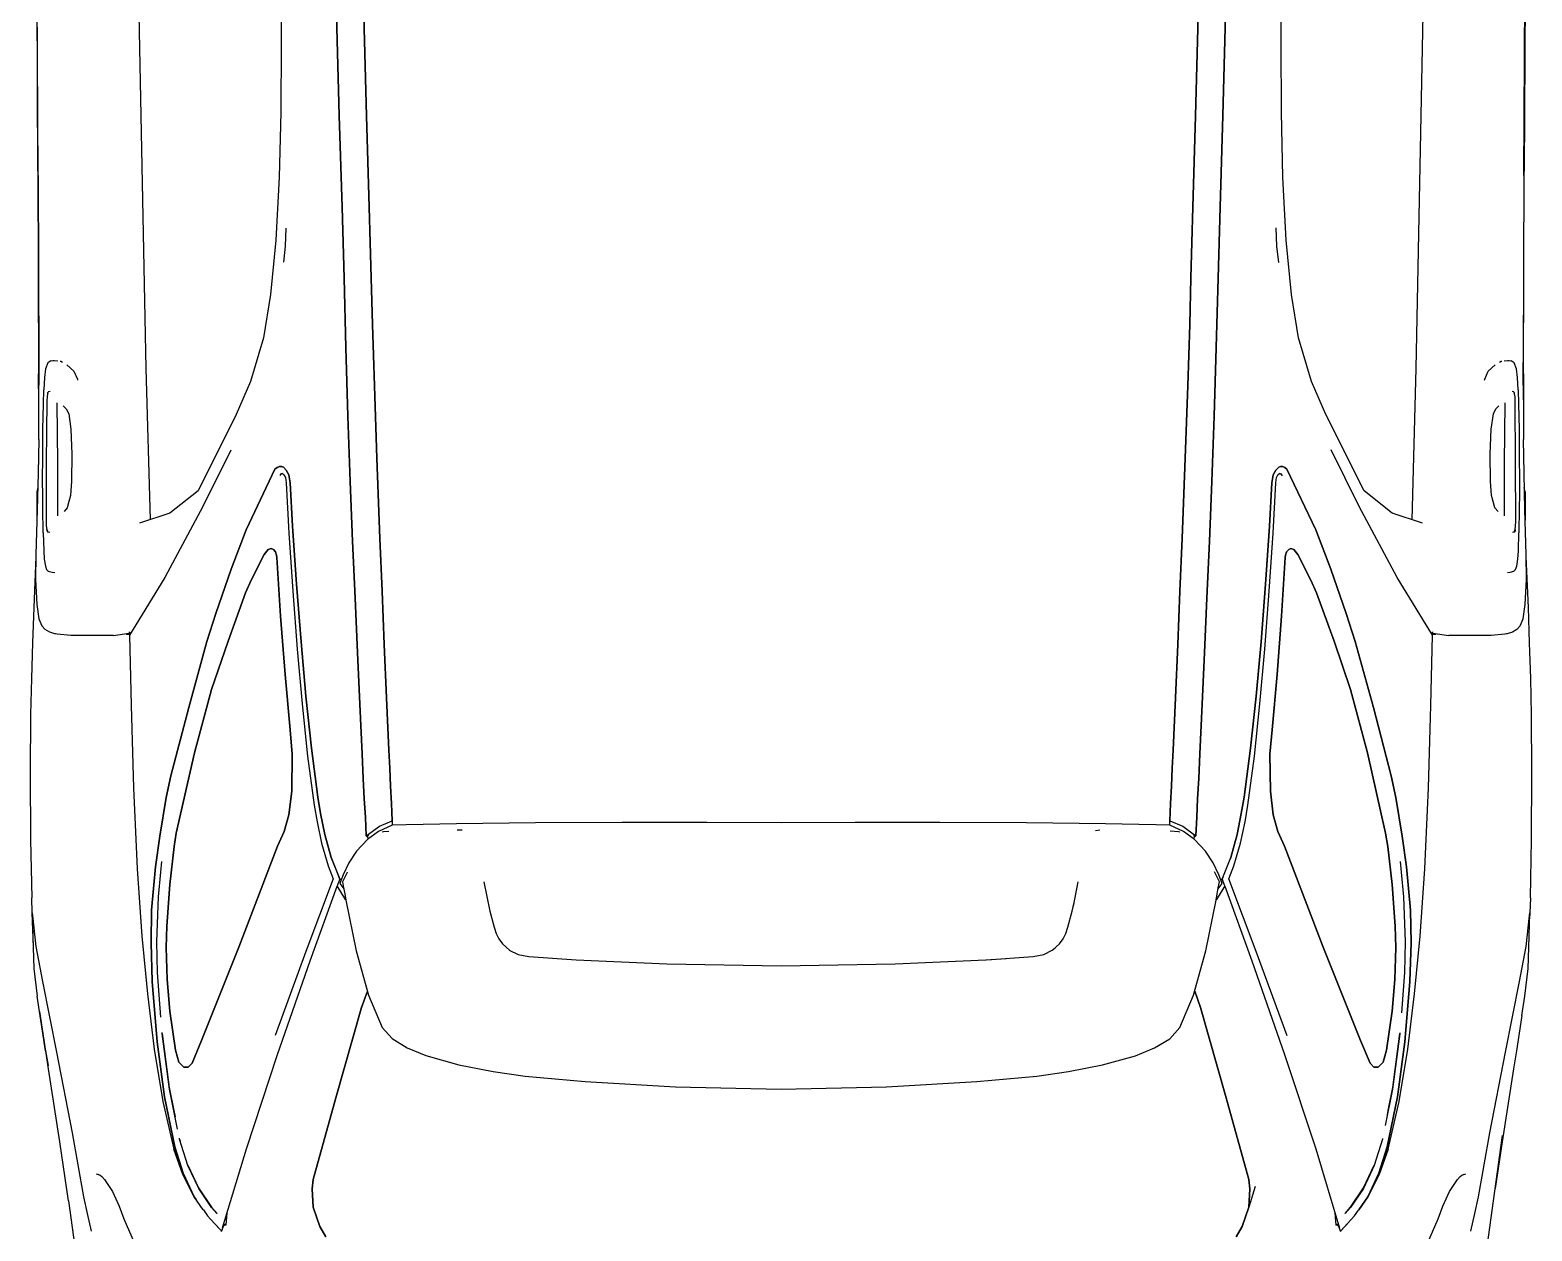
# Model space of a CAD drawing. Header units: inches. Extents: x -50197 to -1492, y -75204 to 801.
# Drawn here: x -13030 to -11294, y -15830 to -14441 of the extents above; entities that cross this region are included whole.
import ezdxf

# ---------------------------------------------------------------- set-up
doc = ezdxf.new("R2010")
doc.units = ezdxf.units.IN
doc.header["$MEASUREMENT"] = 0
doc.layers.add('cad-block.com', color=7, linetype='Continuous')

# ---------------------------------------------------------------- blocks, each defined once
blk = doc.blocks.new('A$C7ADB3080')
at = {"linetype": 'Continuous'}
for p, q in [((3465.3, 1841.8), (3424.7, 1840.3)), ((3506.8, 1843), (3465.3, 1841.8)), ((3548.4, 1843.9), (3506.8, 1843)), ((3615.8, 1844.5), (3548.4, 1843.9)), ((3693.3, 1843.9), (3615.8, 1844.5)), ((3760.4, 1842.6), (3693.3, 1843.9)), ((3760.4, 1842.6), (3777.5, 1842)), ((3780.6, 1841.8), (3777.5, 1842)), ((3817.8, 1840.9), (3777.6, 1842)), ((3777.6, 1842), (3784.7, 1841.8)), ((3816.5, 1837.6), (3780.6, 1841.8)), ((3842, 1840.1), (3817.8, 1840.9)), ((2652.6, 1836.8), (2920.1, 1835.4)), ((2925, 1835.1), (2654.1, 1836.7)), ((3154.5, 1834.7), (2920.1, 1835.4)), ((2925, 1835.1), (3140.2, 1834.4)), ((3141.5, 1824), (3139.2, 1820.6)), ((3140.2, 1834.4), (3154.5, 1834.3)), ((3155.1, 1834.3), (3141.2, 1834.3)), ((3141.2, 1834.3), (3141.2, 1834.3)), ((3148.6, 1826.5), (3141.5, 1824)), ((3158.6, 1827.8), (3148.6, 1826.5)), ((3154.5, 1834.7), (3189.7, 1834.5)), ((3167.6, 1834.3), (3155.1, 1834.3)), ((3173, 1828.6), (3158.6, 1827.8)), ((3167.2, 1834.3), (3179.8, 1834.4)), ((3173, 1828.6), (3189, 1829)), ((3175.3, 1823.4), (3176.5, 1824)), ((3177.6, 1824.3), (3176.5, 1824)), ((3180.9, 1824.9), (3177.6, 1824.3)), ((3179.8, 1834.4), (3189.8, 1834.5)), ((3185.7, 1825.1), (3180.9, 1824.9)), ((3257.4, 1825.6), (3185.7, 1825.1)), ((3189, 1829), (3218.8, 1829.6)), ((3189.7, 1834.5), (3230.4, 1834.5)), ((3218.8, 1829.6), (3249.2, 1829.8)), ((3269.2, 1835.3), (3230.4, 1834.5)), ((3249.2, 1829.8), (3278.5, 1830)), ((3325.3, 1825.8), (3257.4, 1825.6)), ((3311.5, 1836.1), (3269.2, 1835.3)), ((3278.5, 1830), (3294.3, 1829.9)), ((3290.9, 1836.5), (3285.7, 1835.6)), ((3301, 1836.5), (3290.9, 1836.5)), ((3290.9, 1836.5), (3301, 1836.5)), ((3294.3, 1829.9), (3309.6, 1829.8)), ((3323.5, 1836.5), (3301, 1836.5)), ((3301, 1836.5), (3323.5, 1836.5)), ((3309.6, 1829.8), (3338.2, 1829.4)), ((3363.4, 1837.9), (3311.5, 1836.1)), ((3330.2, 1825.6), (3325.3, 1825.8)), ((3334.3, 1825.1), (3330.2, 1825.6)), ((3336.4, 1824.3), (3334.3, 1825.1)), ((3334.5, 1825), (3335.7, 1824.9)), ((3335.7, 1824.9), (3337.6, 1824)), ((3337.6, 1824), (3336.4, 1824.3)), ((3337.6, 1824), (3338, 1821.8)), ((3359.1, 1828.7), (3338.2, 1829.4)), ((3368.6, 1828), (3359.1, 1828.7)), ((3392, 1838.1), (3363.4, 1837.9)), ((3365.8, 1837.9), (3365.3, 1837.9)), ((3424.7, 1840.3), (3365.8, 1837.9)), ((3376.8, 1826.8), (3368.6, 1828)), ((3380.5, 1825.5), (3376.8, 1826.8)), ((3382.5, 1823.5), (3380.5, 1825.5)), ((3383.7, 1819.1), (3382.5, 1823.5)), ((3420.9, 1836.7), (3392, 1838.1)), ((3437.5, 1834.4), (3420.9, 1836.7)), ((3445.8, 1830.9), (3437.5, 1834.4)), ((3445.8, 1830.9), (3449.9, 1827.1)), ((3449.9, 1827.1), (3453.1, 1821.8)), ((3856.8, 1830), (3816.5, 1837.6)), ((3873.8, 1836.4), (3842, 1840.1)), ((3938.8, 1813.9), (3856.8, 1830)), ((3896.2, 1832.9), (3873.8, 1836.4)), ((3896.2, 1832.9), (3937.3, 1826.5)), ((3937.3, 1826.5), (3958, 1823.1)), ((3138.8, 1818), (3139.2, 1820.6)), ((3138.8, 1816.6), (3138.9, 1817.6)), ((3139.2, 1812.5), (3138.8, 1816.6)), ((3139.6, 1808.8), (3139.6, 1809.6)), ((3140.7, 1807.1), (3139.6, 1808.8)), ((3175.3, 1823.4), (3174.9, 1821.4)), ((3187.9, 1813.2), (3257.6, 1812.5)), ((3194.7, 1802.6), (3191.3, 1806.1)), ((3257.6, 1812.5), (3318.7, 1812.5)), ((3384, 1816), (3383.7, 1819.1)), ((3453.1, 1821.8), (3454.9, 1815.7)), ((3454.9, 1815.7), (3455.1, 1815)), ((3455.1, 1815), (3455.4, 1813.2)), ((3455.4, 1813.2), (3456.9, 1797.4)), ((4032, 1795.9), (3938.8, 1813.9)), ((3958, 1823.1), (4042.4, 1810.1)), ((4110.6, 1799.9), (4035.1, 1810.4)), ((4035.2, 1810.4), (4035.1, 1810.4)), ((4042.4, 1810.1), (4096.4, 1801.8)), ((3143.9, 1801.9), (3143.8, 1801.9)), ((3151.3, 1793.8), (3143.9, 1801.9)), ((3160.5, 1789.8), (3151.3, 1793.8)), ((3161.6, 1789.6), (3160.5, 1789.8)), ((3200.5, 1799.8), (3194.7, 1802.6)), ((3218.3, 1797.4), (3200.5, 1799.8)), ((3247.2, 1796.1), (3218.3, 1797.4)), ((3278.4, 1796.4), (3247.2, 1796.1)), ((3294.9, 1797.7), (3278.4, 1796.4)), ((3301.9, 1799.5), (3294.9, 1797.7)), ((3309.3, 1801.6), (3301.9, 1799.5)), ((3313.6, 1805.2), (3309.3, 1801.6)), ((3456.9, 1797.4), (3456.9, 1768.6)), ((4106, 1782.7), (4032, 1795.9)), ((4202.8, 1787.5), (4110.6, 1799.9)), ((4125.1, 1778.5), (4106, 1782.7)), ((4145.5, 1773.8), (4125.1, 1778.5)), ((3456.9, 1768.6), (3456.9, 1748.3)), ((4080, 1765.6), (4079.5, 1767.9)), ((4081, 1763.4), (4079.8, 1766.2)), ((4082.5, 1761.6), (4081, 1763.4)), ((4086.1, 1758.5), (4082.5, 1761.6)), ((4099.9, 1749.3), (4086.1, 1758.5)), ((3454.3, 1729.9), (3456.9, 1748.3)), ((4116.9, 1741.3), (4099.9, 1749.3)), ((4131.6, 1736.2), (4116.9, 1741.3)), ((3148.3, 1710.7), (2594.2, 1721.7)), ((3456.6, 1729.3), (3390, 1688.5)), ((3455.3, 1729.9), (3452.5, 1730)), ((3452.6, 1726.9), (3455.5, 1729.2)), ((3455.3, 1729.2), (3455.3, 1733.4)), ((3455.3, 1728.5), (3455.3, 1729)), ((3537.8, 1727.6), (3456.6, 1729.3)), ((3632.9, 1724.7), (3537.8, 1727.6)), ((3726.9, 1720.6), (3632.9, 1724.7)), ((3804.6, 1715.3), (3726.9, 1720.6)), ((4180, 1714.9), (4131.6, 1736.2)), ((3323, 1705.8), (3148.3, 1710.7)), ((3327.1, 1717.9), (3315.3, 1682.8)), ((3774.5, 1703.9), (3724.3, 1699.5)), ((3724.3, 1699.5), (3774.5, 1703.9)), ((3812.3, 1704.6), (3774.5, 1703.9)), ((3774.5, 1703.9), (3812.3, 1704.6)), ((3871.4, 1708.8), (3804.6, 1715.3)), ((3856.9, 1703.3), (3812.3, 1704.6)), ((3812.3, 1704.6), (3856.9, 1703.3)), ((3926.7, 1697.5), (3856.9, 1703.3)), ((3856.9, 1703.3), (3926.7, 1697.5)), ((3935.4, 1700.8), (3871.4, 1708.8)), ((3390, 1688.5), (3307.9, 1644.8)), ((3644.1, 1687), (3619.1, 1681.8)), ((3619.1, 1681.8), (3644.1, 1687)), ((3689.1, 1694.4), (3644.1, 1687)), ((3644.1, 1687), (3689.1, 1694.4)), ((3724.3, 1699.5), (3689.1, 1694.4)), ((3689.1, 1694.4), (3724.3, 1699.5)), ((3718.4, 1692), (3730.4, 1693.4)), ((3730.4, 1693.4), (3759.2, 1696)), ((3744.9, 1682.9), (3793.1, 1686.4)), ((3793.1, 1686.4), (3744.9, 1682.9)), ((3759.2, 1696), (3811.2, 1697.9)), ((3793.1, 1686.4), (3817.7, 1687.2)), ((3817.7, 1687.2), (3793.1, 1686.4)), ((3811.2, 1697.9), (3846.5, 1697)), ((3817.7, 1687.2), (3854.8, 1686)), ((3854.8, 1686), (3817.7, 1687.2)), ((3846.5, 1697), (3893.4, 1693.5)), ((3854.8, 1686), (3891.3, 1682.8)), ((3891.3, 1682.8), (3854.8, 1686)), ((3916.3, 1691.8), (3917.5, 1691.7)), ((3979.7, 1683.5), (3917.3, 1691.7)), ((3917.5, 1691.7), (3981.3, 1683.4)), ((3990.3, 1688.8), (3926.7, 1697.5)), ((3926.7, 1697.5), (3990.3, 1688.8)), ((3995.6, 1690.9), (3935.4, 1700.8)), ((4048.1, 1677.1), (3990.3, 1688.8)), ((3990.3, 1688.8), (4048.1, 1677.1)), ((4050.7, 1678.1), (3995.6, 1690.9)), ((3315.3, 1682.8), (3289.8, 1650.3)), ((3619.1, 1681.8), (3540, 1661.1)), ((3540, 1661.1), (3619.1, 1681.8)), ((3592.6, 1654.4), (3685.5, 1675.3)), ((3685.5, 1675.3), (3592.6, 1654.4)), ((3685.5, 1675.3), (3701, 1677.9)), ((3701, 1677.9), (3685.5, 1675.3)), ((3701, 1677.9), (3744.9, 1682.9)), ((3744.9, 1682.9), (3701, 1677.9)), ((3891.3, 1682.8), (3936.2, 1676.3)), ((3936.2, 1676.3), (3891.3, 1682.8)), ((3936.2, 1676.3), (3950.2, 1672.4)), ((3950.2, 1672.4), (3936.2, 1676.3)), ((3950.2, 1672.4), (3956.1, 1666.6)), ((3956.1, 1666.6), (3950.2, 1672.4)), ((4004.3, 1678.6), (3979.7, 1683.5)), ((3981.3, 1683.4), (4023.5, 1674.8)), ((4010.7, 1677.4), (4004.3, 1678.6)), ((4038.4, 1671.7), (4039.3, 1671.5)), ((4039.3, 1671.5), (4069.8, 1662)), ((4078.8, 1667.3), (4048.1, 1677.1)), ((4048.1, 1677.1), (4078.8, 1667.3)), ((4050.7, 1678.1), (4080.1, 1667.8)), ((4050.7, 1678.1), (4050.7, 1678.1)), ((4080.1, 1667.8), (4050.7, 1678.1)), ((4106, 1654.5), (4078.8, 1667.3)), ((4078.8, 1667.3), (4106, 1654.5)), ((4080.1, 1667.8), (4106, 1654.5)), ((4106, 1654.5), (4080.1, 1667.8)), ((3289.8, 1650.3), (3201.4, 1606)), ((3540, 1661.1), (3463.8, 1640.1)), ((3463.8, 1640.1), (3540, 1661.1)), ((3519.3, 1634.8), (3592.6, 1654.4)), ((3592.6, 1654.4), (3519.3, 1634.8)), ((3951.6, 1657.2), (3925.2, 1646.4)), ((3925.2, 1646.4), (3951.6, 1657.2)), ((3956, 1661.6), (3951.6, 1657.2)), ((3951.6, 1657.2), (3956, 1661.6)), ((3956.1, 1666.6), (3956, 1661.6)), ((3956, 1661.6), (3956.1, 1666.6)), ((4095.5, 1649.7), (4069.3, 1662.1)), ((4069.8, 1662), (4096.4, 1649.5)), ((4121, 1644.1), (4106, 1654.5)), ((4106, 1654.5), (4120.9, 1644.2)), ((3307.9, 1644.8), (3242.4, 1612.3)), ((3463.8, 1640.1), (3431.3, 1629.6)), ((3431.3, 1629.6), (3463.8, 1640.1)), ((3463.6, 1615.6), (3519.3, 1634.8)), ((3519.3, 1634.8), (3463.6, 1615.6)), ((3925.2, 1646.4), (3817.2, 1603)), ((3817.2, 1603), (3925.2, 1646.4)), ((4117.9, 1634.7), (4095.5, 1649.7)), ((4096.4, 1649.5), (4118.4, 1634.8)), ((4125.2, 1628.3), (4117.9, 1634.7)), ((4118.4, 1634.8), (4125.2, 1628.5)), ((4120.9, 1644.2), (4121.2, 1644)), ((4128, 1639.3), (4121.3, 1643.9)), ((4136.9, 1631), (4128, 1639.3)), ((4134.8, 1633), (4134.9, 1633)), ((4134.9, 1633), (4145.3, 1623.3)), ((3431.3, 1629.6), (3380.1, 1611.8)), ((3380.1, 1611.8), (3431.3, 1629.6)), ((3407.4, 1595.4), (3463.6, 1615.6)), ((3463.6, 1615.6), (3407.4, 1595.4)), ((4050.4, 1594.4), (4142.2, 1622)), ((4138.6, 1618.2), (4124.8, 1616.8)), ((4125.2, 1628.5), (4125, 1628.4)), ((4145.3, 1623.3), (4136.9, 1631)), ((4139.4, 1620.9), (4137.7, 1619.3)), ((4138.9, 1617.7), (4137.7, 1619.3)), ((4146.3, 1623.6), (4139.4, 1620.9)), ((4140.8, 1621.4), (4140.7, 1621.5)), ((3201.4, 1606), (3163.1, 1589.7)), ((3380.1, 1611.8), (3334.6, 1594.5)), ((3334.6, 1594.5), (3380.1, 1611.8)), ((3817.2, 1603), (3700.4, 1558.4)), ((3700.4, 1558.4), (3817.2, 1603)), ((3163.1, 1589.7), (3112.6, 1574.6)), ((3334.6, 1594.5), (3264.7, 1561.2)), ((3264.7, 1561.2), (3334.6, 1594.5)), ((3363.1, 1573.8), (3392.8, 1588.9)), ((3392.8, 1588.9), (3363.1, 1573.8)), ((3392.8, 1588.9), (3407.4, 1595.4)), ((3407.4, 1595.4), (3392.8, 1588.9)), ((3941.5, 1558.3), (4050.4, 1594.4)), ((3062.7, 1566.3), (2999.6, 1560.1)), ((3112.6, 1574.6), (3062.7, 1566.3)), ((3356.4, 1565.7), (3357.5, 1569.1)), ((3357.5, 1569.1), (3356.4, 1565.7)), ((3357.6, 1563.2), (3356.4, 1565.7)), ((3356.4, 1565.7), (3357.6, 1563.2)), ((3357.5, 1569.1), (3363.1, 1573.8)), ((3363.1, 1573.8), (3357.5, 1569.1)), ((3360.3, 1560.6), (3357.6, 1563.2)), ((3357.6, 1563.2), (3360.3, 1560.6)), ((2773, 1554.3), (2622.6, 1554.3)), ((2851.6, 1554.7), (2773, 1554.3)), ((2926.8, 1556.4), (2851.6, 1554.7)), ((2999.6, 1560.1), (2926.8, 1556.4)), ((3006.7, 1549.4), (2985.7, 1548.6)), ((3025.6, 1551.6), (3006.7, 1549.4)), ((3262.5, 1558.7), (3261.6, 1556.1)), ((3261.6, 1556.1), (3262.5, 1558.7)), ((3261.6, 1556.1), (3261.6, 1553.9)), ((3261.6, 1553.9), (3261.6, 1556.1)), ((3261.6, 1556.1), (3261.6, 1555.9)), ((3261.6, 1553.9), (3262.3, 1551.6)), ((3262.3, 1551.6), (3261.6, 1553.9)), ((3262.2, 1551.8), (3262.3, 1551.6)), ((3262.3, 1551.6), (3265.7, 1548.2)), ((3265.7, 1548.2), (3262.3, 1551.6)), ((3264.7, 1561.2), (3262.5, 1558.7)), ((3262.5, 1558.7), (3264.7, 1561.2)), ((3265.7, 1548.2), (3271, 1545.4)), ((3271, 1545.4), (3265.7, 1548.2)), ((3271, 1550.8), (3269.2, 1553.1)), ((3269.5, 1552.8), (3269.6, 1553.9)), ((3269.6, 1553.9), (3272.3, 1555.5)), ((3274.3, 1549.1), (3271, 1550.8)), ((3280.2, 1548.2), (3274.3, 1549.1)), ((3338.5, 1545.3), (3280.2, 1548.2)), ((3364.2, 1559.4), (3360.3, 1560.6)), ((3360.3, 1560.6), (3360.8, 1560.5)), ((3360.3, 1560.6), (3364.2, 1559.4)), ((3366.9, 1559), (3364.2, 1559.4)), ((3364.2, 1559.4), (3366.9, 1559)), ((3366.7, 1559.1), (3366.9, 1559)), ((3434.5, 1554.7), (3366.9, 1559)), ((3366.9, 1559), (3434.5, 1554.7)), ((3501.9, 1549.7), (3434.5, 1554.7)), ((3434.5, 1554.7), (3501.9, 1549.7)), ((3566, 1543.9), (3501.9, 1549.7)), ((3501.9, 1549.7), (3566, 1543.9)), ((3683.7, 1550.7), (3664.1, 1545.3)), ((3664.1, 1545.3), (3683.7, 1550.7)), ((3700.4, 1558.4), (3683.7, 1550.7)), ((3683.7, 1550.7), (3700.4, 1558.4)), ((3919.8, 1561.3), (3822.4, 1525.6)), ((3832.9, 1520.5), (3941.5, 1558.3)), ((3271, 1545.4), (3280.2, 1543.8)), ((3280.2, 1543.8), (3271, 1545.4)), ((3280.2, 1543.8), (3330.4, 1541.1)), ((3330.4, 1541.1), (3280.2, 1543.8)), ((3330.4, 1541.1), (3397.7, 1536.4)), ((3397.7, 1536.4), (3330.4, 1541.1)), ((3405.7, 1540.6), (3338.5, 1545.3)), ((3397.7, 1536.4), (3464.1, 1531.2)), ((3464.1, 1531.2), (3397.7, 1536.4)), ((3472.6, 1535.6), (3405.7, 1540.6)), ((3464.1, 1531.2), (3527.2, 1525.6)), ((3527.2, 1525.6), (3464.1, 1531.2)), ((3536, 1530), (3472.6, 1535.6)), ((3596.5, 1523.8), (3536, 1530)), ((3594.2, 1541.4), (3566, 1543.9)), ((3566, 1543.9), (3594.2, 1541.4)), ((3636.8, 1542), (3594.2, 1541.4)), ((3594.2, 1541.4), (3636.8, 1542)), ((3664.1, 1545.3), (3636.8, 1542)), ((3636.8, 1542), (3664.1, 1545.3)), ((3527.2, 1525.6), (3587, 1519.2)), ((3587, 1519.2), (3527.2, 1525.6)), ((3587, 1519.2), (3643.8, 1511.6)), ((3643.8, 1511.6), (3587, 1519.2)), ((3653.1, 1515.9), (3596.5, 1523.8)), ((3643.8, 1511.6), (3662.7, 1508.4)), ((3662.7, 1508.4), (3643.8, 1511.6)), ((3672.4, 1512.7), (3653.1, 1515.9)), ((3696.9, 1507.4), (3672.4, 1512.7)), ((3822.4, 1525.6), (3738.1, 1493.8)), ((3746.6, 1489.3), (3832.9, 1520.5)), ((3991.5, 1490.9), (4085.9, 1517)), ((4085.9, 1517), (3991.5, 1490.9)), ((4085.9, 1517), (4096.8, 1518.2)), ((4096.8, 1518.2), (4085.9, 1517)), ((4094.2, 1524.4), (4096.2, 1523.8)), ((4094.2, 1524.4), (4117.8, 1517.2)), ((4096.8, 1518.2), (4117.8, 1517.2)), ((4117.8, 1517.2), (4096.8, 1518.2)), ((4117.8, 1517.2), (4140.4, 1509.4)), ((4140.4, 1509.4), (4117.8, 1517.2)), ((3662.7, 1508.4), (3687.1, 1503.5)), ((3687.1, 1503.5), (3662.7, 1508.4)), ((3687.1, 1503.5), (3713.6, 1496.2)), ((3713.6, 1496.2), (3687.1, 1503.5)), ((3723.1, 1499.8), (3696.9, 1507.4)), ((3713.6, 1496.2), (3716.2, 1495.2)), ((3738.7, 1486.4), (3713.6, 1496.2)), ((3738.1, 1493.8), (3723.1, 1499.8)), ((3738.2, 1493.8), (3738.1, 1493.8)), ((4140.4, 1509.4), (4152.4, 1502.3)), ((4152.4, 1502.3), (4140.4, 1509.4)), ((2855.6, 1486.9), (2739.8, 1490)), ((2739.8, 1490), (2855.6, 1486.9)), ((2961.5, 1483.8), (2855.6, 1486.9)), ((2855.6, 1486.9), (2961.5, 1483.8)), ((3043.6, 1481.5), (2961.5, 1483.8)), ((2961.5, 1483.8), (3043.6, 1481.5)), ((3123.9, 1479.4), (3043.6, 1481.5)), ((3043.6, 1481.5), (3123.9, 1479.4)), ((3203.4, 1477), (3123.9, 1479.4)), ((3123.9, 1479.4), (3203.4, 1477)), ((3279, 1474.4), (3203.4, 1477)), ((3203.4, 1477), (3279, 1474.4)), ((3733.7, 1482.6), (3719.7, 1476)), ((3730.8, 1477.9), (3730, 1477.5)), ((3741.7, 1483.1), (3730.8, 1477.9)), ((3743.8, 1486.4), (3733.7, 1482.6)), ((3736.9, 1487.1), (3738.7, 1486.4)), ((3746.3, 1489.5), (3738.5, 1486.3)), ((3738.5, 1486.3), (3739.1, 1484.6)), ((3738.7, 1486.4), (3740.1, 1486.9)), ((3738.7, 1486.3), (3738.7, 1486.4)), ((3738.7, 1484.5), (3738.7, 1485.8)), ((3748.7, 1481.8), (3741.7, 1483.1)), ((3749.9, 1481.6), (3743.8, 1486.4)), ((3746.3, 1489.5), (3762, 1479.9)), ((3755.7, 1480.5), (3748.7, 1481.8)), ((3762.8, 1479.3), (3755.7, 1480.5)), ((3762, 1479.9), (3762.7, 1479.3)), ((3821.6, 1467.4), (3762.8, 1479.3)), ((3887, 1461.1), (3991.5, 1490.9)), ((3991.5, 1490.9), (3887, 1461.1)), ((3347.7, 1471.6), (3279, 1474.4)), ((3279, 1474.4), (3347.7, 1471.6)), ((3413.9, 1468.6), (3347.7, 1471.6)), ((3347.7, 1471.6), (3413.9, 1468.6)), ((3476.6, 1465.7), (3413.9, 1468.6)), ((3413.9, 1468.6), (3476.6, 1465.7)), ((3536.4, 1463), (3476.6, 1465.7)), ((3476.6, 1465.7), (3536.4, 1463)), ((3593.8, 1460.5), (3536.4, 1463)), ((3536.4, 1463), (3593.8, 1460.5)), ((3622.3, 1459.2), (3593.8, 1460.5)), ((3593.8, 1460.5), (3622.3, 1459.2)), ((3645.7, 1457.9), (3622.3, 1459.2)), ((3622.3, 1459.2), (3645.7, 1457.9)), ((3706.1, 1467), (3692.8, 1454.4)), ((3719.7, 1476), (3706.1, 1467)), ((3872.7, 1453.3), (3821.6, 1467.4)), ((3868.3, 1454.5), (3887, 1461.1)), ((3887, 1461.1), (3868.3, 1454.5)), ((2740.5, 1458.5), (2856, 1455.4)), ((2856, 1455.4), (2740.5, 1458.5)), ((2856, 1455.4), (2961.6, 1452.4)), ((2961.6, 1452.4), (2856, 1455.4)), ((2961.6, 1452.4), (3043.5, 1450.2)), ((3043.5, 1450.2), (2961.6, 1452.4)), ((3043.5, 1450.2), (3097.4, 1448.7)), ((3097.4, 1448.7), (3043.5, 1450.2)), ((3097.4, 1448.7), (3168.2, 1446.4)), ((3168.2, 1446.4), (3097.4, 1448.7)), ((3168.2, 1446.4), (3252, 1443.4)), ((3252, 1443.4), (3168.2, 1446.4)), ((3252, 1443.4), (3344.7, 1439.9)), ((3344.7, 1439.9), (3252, 1443.4)), ((3666.9, 1456.8), (3645.7, 1457.9)), ((3645.7, 1457.9), (3666.9, 1456.8)), ((3688.7, 1455.7), (3666.9, 1456.8)), ((3666.9, 1456.8), (3688.7, 1455.7)), ((3683.5, 1441.6), (3676.4, 1425.7)), ((3677.3, 1440.6), (3688.7, 1455.7)), ((3692.8, 1454.4), (3683.5, 1441.6)), ((3688.7, 1453.7), (3687.2, 1453.8)), ((3688.7, 1455.7), (3691.7, 1452.8)), ((3689.8, 1454.7), (3688.7, 1453.7)), ((3910.3, 1437.3), (3872.7, 1453.3)), ((3344.7, 1439.9), (3405.5, 1437.5)), ((3405.5, 1437.5), (3344.7, 1439.9)), ((3405.5, 1437.5), (3467.2, 1434.9)), ((3467.2, 1434.9), (3405.5, 1437.5)), ((3467.2, 1434.9), (3528.9, 1432.2)), ((3528.9, 1432.2), (3467.2, 1434.9)), ((3528.9, 1432.2), (3589.5, 1429.6)), ((3589.5, 1429.6), (3528.9, 1432.2)), ((3589.5, 1429.6), (3610.4, 1428.6)), ((3610.4, 1428.6), (3589.5, 1429.6)), ((3610.4, 1428.6), (3631.1, 1427.6)), ((3631.1, 1427.6), (3610.4, 1428.6)), ((3631.1, 1427.6), (3651.3, 1426.7)), ((3651.3, 1426.7), (3631.1, 1427.6)), ((3651.3, 1426.7), (3671.3, 1425.7)), ((3671.3, 1425.7), (3651.3, 1426.7)), ((3671.3, 1425.7), (3677.3, 1440.6)), ((3676.4, 1425.9), (3671.3, 1425.7)), ((3676.4, 1425.7), (3675.9, 1409.8)), ((3683.8, 1435.6), (3683.3, 1426.1)), ((3684.4, 1437.3), (3683.8, 1435.6)), ((3923.1, 1425.6), (3910.3, 1437.3)), ((3933.8, 1407.9), (3923.1, 1425.6)), ((3675.9, 1409.8), (3675.4, 1390)), ((3942.9, 1386), (3933.8, 1407.9)), ((3675.4, 1390), (3675.1, 1370.7)), ((3953.5, 1347.9), (3942.9, 1386)), ((3675.1, 1370.7), (3674.7, 1351.3)), ((3674.7, 1351.3), (3673.7, 1260.2)), ((3682.1, 1344.7), (3682.8, 1339.8)), ((3961.1, 1308.5), (3953.3, 1347.8)), ((3770, 1314.4), (3741.9, 1319.7)), ((3775.6, 1312.9), (3765.8, 1315.1)), ((3794, 1307.7), (3775.6, 1312.9)), ((3801.6, 1305.4), (3794, 1307.7)), ((3807.7, 1302.5), (3801.6, 1305.4)), ((3813.6, 1298.2), (3807.7, 1302.5)), ((3966.3, 1272), (3961.1, 1308.5)), ((3820.8, 1290.2), (3813.6, 1298.2)), ((3820.9, 1289.8), (3818.1, 1293.1)), ((3825.7, 1280.1), (3820.9, 1289.8)), ((3828.2, 1267.8), (3825.7, 1280.1)), ((3832.1, 1214), (3828.2, 1267.8)), ((3972.7, 1202.5), (3966.3, 1272)), ((3673.7, 1260.2), (3673.2, 1159.8)), ((3832, 1212.9), (3830.5, 1236.6)), ((3836.6, 1108.1), (3832, 1212.9)), ((3978.7, 1098.1), (3972.7, 1202.5)), ((3673.2, 1159.8), (3673.1, 1061.9)), ((3838.8, 976.2), (3836.6, 1108.1)), ((3981.5, 976.2), (3978.7, 1098.1)), ((3673.1, 1061.9), (3673.4, 976.2)), ((3673.4, 976.2), (3673.1, 890.5)), ((3836.6, 844.3), (3838.8, 976.2)), ((3978.7, 854.2), (3981.5, 976.2)), ((3673.1, 890.5), (3673.2, 792.6)), ((3972.7, 749.9), (3978.7, 854.2)), ((3832, 739.5), (3836.6, 844.3)), ((3673.2, 792.6), (3673.7, 692.2)), ((3966.3, 680.4), (3972.7, 749.9)), ((3828.2, 684.6), (3832, 739.5)), ((3673.7, 692.2), (3674.7, 601.1)), ((3825.6, 672.2), (3828.2, 684.6)), ((3961, 643.5), (3966.3, 680.4)), ((3813.4, 654), (3820.8, 662.4)), ((3820.7, 662), (3825.6, 672.2)), ((3775.6, 639.5), (3794, 644.6)), ((3794, 644.6), (3801.5, 647)), ((3800.8, 646.4), (3807.5, 649.8)), ((3801.5, 647), (3806, 649)), ((3807.5, 649.8), (3813.4, 654)), ((3953.3, 603.8), (3961, 643.5)), ((3741.9, 632.7), (3775.6, 639.5)), ((3674.7, 601.1), (3675.1, 581.7)), ((3682.1, 607.7), (3682.1, 601.7)), ((3942.5, 565.4), (3953.3, 603.8)), ((3675.1, 581.7), (3675.4, 562.4)), ((3675.4, 562.4), (3675.9, 542.6)), ((3933.6, 543.9), (3942.5, 565.4)), ((3675.9, 542.6), (3676.4, 526.7)), ((3922.9, 526.5), (3933.6, 543.9)), ((3589.5, 522.8), (3528.9, 520.1)), ((3528.9, 520.1), (3589.5, 522.8)), ((3610.4, 523.8), (3589.5, 522.8)), ((3589.5, 522.8), (3610.4, 523.8)), ((3631.1, 524.7), (3610.4, 523.8)), ((3610.4, 523.8), (3631.1, 524.7)), ((3651.3, 525.7), (3631.1, 524.7)), ((3631.1, 524.7), (3651.3, 525.7)), ((3671.3, 526.7), (3651.3, 525.7)), ((3651.3, 525.7), (3671.3, 526.7)), ((3677.3, 511.8), (3671.3, 526.7)), ((3671.3, 526.7), (3676.4, 526.5)), ((3676.4, 526.7), (3683.5, 510.8)), ((3683.5, 522.6), (3683.8, 516.7)), ((3910.3, 515.1), (3922.9, 526.5)), ((3097.4, 503.7), (3043.5, 502.2)), ((3043.5, 502.2), (3097.4, 503.7)), ((3168.2, 506), (3097.4, 503.7)), ((3097.4, 503.7), (3168.2, 506)), ((3252, 509), (3168.2, 506)), ((3168.2, 506), (3252, 509)), ((3344.7, 512.5), (3252, 509)), ((3252, 509), (3344.7, 512.5)), ((3405.5, 514.9), (3344.7, 512.5)), ((3344.7, 512.5), (3405.5, 514.9)), ((3467.2, 517.5), (3405.5, 514.9)), ((3405.5, 514.9), (3467.2, 517.5)), ((3528.9, 520.1), (3467.2, 517.5)), ((3467.2, 517.5), (3528.9, 520.1)), ((3688.7, 496.6), (3677.3, 511.8)), ((3683.5, 510.8), (3692.8, 498)), ((3683.8, 516.7), (3684.4, 515.1)), ((3872.7, 499.1), (3910.3, 515.1)), ((2856, 496.9), (2740.5, 493.9)), ((2740.5, 493.9), (2856, 496.9)), ((2961.6, 500), (2856, 496.9)), ((2856, 496.9), (2961.6, 500)), ((3043.5, 502.2), (2961.6, 500)), ((2961.6, 500), (3043.5, 502.2)), ((3413.9, 483.8), (3476.6, 486.7)), ((3476.6, 486.7), (3413.9, 483.8)), ((3476.6, 486.7), (3536.4, 489.3)), ((3536.4, 489.3), (3476.6, 486.7)), ((3536.4, 489.3), (3593.8, 491.8)), ((3593.8, 491.8), (3536.4, 489.3)), ((3593.8, 491.8), (3622.3, 493.2)), ((3622.3, 493.2), (3593.8, 491.8)), ((3622.3, 493.2), (3645.7, 494.4)), ((3645.7, 494.4), (3622.3, 493.2)), ((3645.7, 494.4), (3666.9, 495.6)), ((3666.9, 495.6), (3645.7, 494.4)), ((3666.9, 495.6), (3688.7, 496.6)), ((3688.7, 496.6), (3666.9, 495.6)), ((3687.2, 498.6), (3688.7, 498.7)), ((3691.7, 499.6), (3688.7, 496.6)), ((3688.7, 498.7), (3689.8, 497.7)), ((3692.8, 498), (3706.1, 485.3)), ((3821.6, 484.9), (3872.7, 499.1)), ((3887, 491.2), (3868.3, 497.9)), ((3868.3, 497.9), (3887, 491.2)), ((3991.5, 461.4), (3887, 491.2)), ((3887, 491.2), (3991.5, 461.4)), ((2961.5, 468.6), (3043.6, 470.9)), ((3043.6, 470.9), (2961.5, 468.6)), ((3043.6, 470.9), (3123.9, 472.9)), ((3123.9, 472.9), (3043.6, 470.9)), ((3123.9, 472.9), (3203.4, 475.3)), ((3203.4, 475.3), (3123.9, 472.9)), ((3203.4, 475.3), (3279, 478)), ((3279, 478), (3203.4, 475.3)), ((3279, 478), (3347.7, 480.8)), ((3347.7, 480.8), (3279, 478)), ((3347.7, 480.8), (3413.9, 483.8)), ((3413.9, 483.8), (3347.7, 480.8)), ((3706.1, 485.3), (3719.7, 476.4)), ((3719.7, 476.4), (3733.7, 469.8)), ((3730.6, 474.5), (3730.8, 474.4)), ((3730.8, 474.4), (3741.7, 469.3)), ((3733.7, 469.8), (3743.8, 466)), ((3741.7, 469.3), (3748.7, 470.5)), ((3743.8, 466), (3749.9, 470.8)), ((3762, 472.5), (3746.3, 462.9)), ((3748.7, 470.5), (3755.7, 471.8)), ((3755.7, 471.8), (3762.8, 473.1)), ((3762.7, 473.1), (3762, 472.5)), ((3762.8, 473.1), (3821.6, 484.9)), ((2739.8, 462.4), (2855.6, 465.5)), ((2855.6, 465.5), (2739.8, 462.4)), ((2855.6, 465.5), (2961.5, 468.6)), ((2961.5, 468.6), (2855.6, 465.5)), ((3713.6, 456.1), (3687.1, 448.9)), ((3687.1, 448.9), (3713.6, 456.1)), ((3696.9, 445), (3723.1, 452.6)), ((3713.6, 456.1), (3738.7, 466)), ((3728.7, 462.1), (3713.6, 456.1)), ((3723.1, 452.6), (3738.1, 458.5)), ((3738.7, 466), (3728.7, 462.1)), ((3738.1, 458.5), (3822.4, 426.8)), ((3739.1, 467.8), (3738.5, 466.1)), ((3738.5, 466.1), (3746.3, 462.9)), ((3738.7, 466.5), (3738.7, 467.9)), ((3739.5, 465.7), (3738.7, 466)), ((3738.7, 466), (3738.7, 466)), ((3832.9, 431.9), (3746.7, 463.1)), ((4085.9, 435.4), (3991.5, 461.4)), ((3991.5, 461.4), (4085.9, 435.4)), ((3643.8, 440.8), (3587, 433.2)), ((3587, 433.2), (3643.8, 440.8)), ((3596.5, 428.6), (3653.1, 436.5)), ((3662.7, 443.9), (3643.8, 440.8)), ((3643.8, 440.8), (3662.7, 443.9)), ((3653.1, 436.5), (3672.4, 439.7)), ((3687.1, 448.9), (3662.7, 443.9)), ((3662.7, 443.9), (3687.1, 448.9)), ((3672.4, 439.7), (3696.9, 445)), ((4096.8, 434.1), (4085.9, 435.4)), ((4085.9, 435.4), (4096.8, 434.1)), ((4117.8, 435.1), (4096.8, 434.1)), ((4096.8, 434.1), (4117.8, 435.1)), ((4140.4, 443), (4117.8, 435.1)), ((4117.8, 435.1), (4140.4, 443)), ((4152.4, 450), (4140.4, 443)), ((4140.4, 443), (4152.4, 450)), ((3464.1, 421.2), (3397.7, 415.9)), ((3397.7, 415.9), (3464.1, 421.2)), ((3405.7, 411.7), (3472.6, 416.8)), ((3527.2, 426.8), (3464.1, 421.2)), ((3464.1, 421.2), (3527.2, 426.8)), ((3472.6, 416.8), (3536, 422.4)), ((3587, 433.2), (3527.2, 426.8)), ((3527.2, 426.8), (3587, 433.2)), ((3536, 422.4), (3596.5, 428.6)), ((3822.4, 426.8), (3919.4, 391.3)), ((3941.5, 394), (3832.9, 431.9)), ((2986.1, 403.8), (3006.7, 402.9)), ((3006.7, 402.9), (3025.1, 400.8)), ((3262.3, 400.8), (3261.6, 398.5)), ((3261.6, 398.5), (3262.3, 400.8)), ((3262.3, 400.8), (3262.2, 400.6)), ((3265.7, 404.2), (3262.3, 400.8)), ((3262.3, 400.8), (3265.7, 404.2)), ((3271, 407), (3265.7, 404.2)), ((3265.7, 404.2), (3271, 407)), ((3269.2, 399.3), (3271, 401.5)), ((3269.6, 398.5), (3269.5, 399.6)), ((3280.2, 408.6), (3271, 407)), ((3271, 407), (3280.2, 408.6)), ((3271, 401.5), (3274.3, 403.3)), ((3274.3, 403.3), (3280.2, 404.2)), ((3330.4, 411.2), (3280.2, 408.6)), ((3280.2, 408.6), (3330.4, 411.2)), ((3280.2, 404.2), (3338.5, 407.1)), ((3397.7, 415.9), (3330.4, 411.2)), ((3330.4, 411.2), (3397.7, 415.9)), ((3338.5, 407.1), (3405.7, 411.7)), ((3434.5, 397.6), (3501.9, 402.7)), ((3501.9, 402.7), (3434.5, 397.6)), ((3501.9, 402.7), (3566, 408.5)), ((3566, 408.5), (3501.9, 402.7)), ((3566, 408.5), (3594.2, 410.9)), ((3594.2, 410.9), (3566, 408.5)), ((3594.2, 410.9), (3636.8, 410.4)), ((3636.8, 410.4), (3594.2, 410.9)), ((3636.8, 410.4), (3664.1, 407.1)), ((3664.1, 407.1), (3636.8, 410.4)), ((3664.1, 407.1), (3683.7, 401.7)), ((3683.7, 401.7), (3664.1, 407.1)), ((3683.7, 401.7), (3700.4, 394)), ((3700.4, 394), (3683.7, 401.7)), ((2622.6, 398.1), (2773, 398.1)), ((2773, 398.1), (2851.6, 397.7)), ((2851.6, 397.7), (2926.8, 396)), ((2926.8, 396), (2999.6, 392.2)), ((2999.6, 392.2), (3062.7, 386.1)), ((3062.7, 386.1), (3112.6, 377.8)), ((3261.6, 398.5), (3261.6, 396.3)), ((3261.6, 396.3), (3261.6, 398.5)), ((3261.6, 396.4), (3261.6, 396.3)), ((3261.6, 396.3), (3262.5, 393.6)), ((3262.5, 393.6), (3261.6, 396.3)), ((3262.5, 393.6), (3264.7, 391.1)), ((3264.7, 391.1), (3262.5, 393.6)), ((3264.7, 391.1), (3334.6, 357.8)), ((3334.6, 357.8), (3264.7, 391.1)), ((3271.9, 397.1), (3269.6, 398.5)), ((3356.4, 386.7), (3357.6, 389.2)), ((3357.6, 389.2), (3356.4, 386.7)), ((3357.5, 383.2), (3356.4, 386.7)), ((3356.4, 386.7), (3357.5, 383.2)), ((3363.1, 378.6), (3357.5, 383.2)), ((3357.5, 383.2), (3363.1, 378.6)), ((3357.6, 389.2), (3360.3, 391.7)), ((3360.3, 391.7), (3357.6, 389.2)), ((3360.3, 391.7), (3364.2, 393)), ((3364.2, 393), (3360.3, 391.7)), ((3361.1, 391.9), (3360.3, 391.7)), ((3364.2, 393), (3366.9, 393.4)), ((3366.9, 393.4), (3364.2, 393)), ((3366.9, 393.4), (3366.5, 393.3)), ((3366.9, 393.4), (3434.5, 397.6)), ((3434.5, 397.6), (3366.9, 393.4)), ((3700.4, 394), (3817.2, 349.4)), ((3817.2, 349.4), (3700.4, 394)), ((4050.4, 358), (3941.5, 394)), ((3112.6, 377.8), (3163.1, 362.7)), ((3392.8, 363.5), (3363.1, 378.6)), ((3363.1, 378.6), (3392.8, 363.5)), ((3163.1, 362.7), (3201.4, 346.4)), ((3334.6, 357.8), (3380.1, 340.6)), ((3380.1, 340.6), (3334.6, 357.8)), ((3407.4, 357), (3392.8, 363.5)), ((3392.8, 363.5), (3407.4, 357)), ((3463.6, 336.8), (3407.4, 357)), ((3407.4, 357), (3463.6, 336.8)), ((3817.2, 349.4), (3925.2, 306)), ((3925.2, 306), (3817.2, 349.4)), ((4142, 330.4), (4050.4, 358)), ((3201.4, 346.4), (3289.8, 302.1)), ((3242.7, 339.9), (3307.9, 307.6)), ((3380.1, 340.6), (3431.3, 322.8)), ((3431.3, 322.8), (3380.1, 340.6)), ((3519.3, 317.6), (3463.6, 336.8)), ((3463.6, 336.8), (3519.3, 317.6)), ((4125, 335.6), (4138.5, 334.1)), ((4137.7, 333.1), (4138.9, 334.6)), ((4137.7, 333.1), (4139.4, 331.5)), ((4139.4, 331.5), (4146.3, 328.7)), ((4140.7, 330.9), (4140.8, 330.9)), ((3431.3, 322.8), (3463.8, 312.3)), ((3463.8, 312.3), (3431.3, 322.8)), ((3592.6, 298), (3519.3, 317.6)), ((3519.3, 317.6), (3592.6, 298)), ((4095.5, 302.7), (4117.9, 317.7)), ((4118.4, 317.6), (4096.4, 302.9)), ((4117.9, 317.7), (4125.2, 324.1)), ((4125.2, 323.9), (4118.4, 317.6)), ((4121.2, 308.4), (4128, 313.1)), ((4125, 323.9), (4125.2, 323.9)), ((4128, 313.1), (4136.9, 321.3)), ((4134.9, 319.4), (4134.8, 319.4)), ((4145.3, 329.1), (4134.9, 319.4)), ((4136.9, 321.3), (4145.3, 329.1)), ((3289.8, 302.1), (3315.3, 269.6)), ((3307.9, 307.6), (3390, 263.8)), ((3463.8, 312.3), (3540, 291.3)), ((3540, 291.3), (3463.8, 312.3)), ((3685.5, 277), (3592.6, 298)), ((3592.6, 298), (3685.5, 277)), ((3925.2, 306), (3951.6, 295.2)), ((3951.6, 295.2), (3925.2, 306)), ((3951.6, 295.2), (3956, 290.8)), ((3956, 290.8), (3951.6, 295.2)), ((4069.4, 290.3), (4095.5, 302.7)), ((4096.4, 302.9), (4069.8, 290.4)), ((4078.8, 285.1), (4106, 297.8)), ((4106, 297.8), (4078.8, 285.1)), ((4080.1, 284.6), (4106, 297.8)), ((4106, 297.8), (4080.1, 284.6)), ((4120.9, 308.2), (4106, 297.8)), ((4106, 297.8), (4109.2, 300.1)), ((4121.1, 308.3), (4120.9, 308.2)), ((3540, 291.3), (3619.1, 270.6)), ((3619.1, 270.6), (3540, 291.3)), ((3950.2, 280), (3936.2, 276.1)), ((3936.2, 276.1), (3950.2, 280)), ((3956.1, 285.8), (3950.2, 280)), ((3950.2, 280), (3956.1, 285.8)), ((3956, 290.8), (3956.1, 285.8)), ((3956.1, 285.8), (3956, 290.8)), ((4027.9, 278.5), (3981.3, 269)), ((4039.3, 280.8), (4038.1, 280.6)), ((4039.2, 280.8), (4041.7, 281.6)), ((4069.8, 290.4), (4039.3, 280.8)), ((4048.1, 275.3), (4078.8, 285.1)), ((4078.8, 285.1), (4048.1, 275.3)), ((4050.7, 274.3), (4080.1, 284.6)), ((4080.1, 284.6), (4050.7, 274.3)), ((3315.3, 269.6), (3327.1, 234.4)), ((3390, 263.8), (3456.6, 223)), ((3619.1, 270.6), (3644.1, 265.3)), ((3644.1, 265.3), (3619.1, 270.6)), ((3644.1, 265.3), (3689.1, 258)), ((3689.1, 258), (3644.1, 265.3)), ((3701, 274.5), (3685.5, 277)), ((3685.5, 277), (3701, 274.5)), ((3744.9, 269.5), (3701, 274.5)), ((3701, 274.5), (3744.9, 269.5)), ((3793.1, 266), (3744.9, 269.5)), ((3744.9, 269.5), (3793.1, 266)), ((3817.7, 265.2), (3793.1, 266)), ((3793.1, 266), (3817.7, 265.2)), ((3854.8, 266.4), (3817.7, 265.2)), ((3817.7, 265.2), (3854.8, 266.4)), ((3891.3, 269.6), (3854.8, 266.4)), ((3854.8, 266.4), (3891.3, 269.6)), ((3936.2, 276.1), (3891.3, 269.6)), ((3891.3, 269.6), (3936.2, 276.1)), ((3917.5, 260.6), (3916, 260.5)), ((3917.1, 260.6), (3979.7, 268.9)), ((3981.3, 269), (3917.5, 260.6)), ((3926.7, 254.9), (3990.3, 263.5)), ((3990.3, 263.5), (3926.7, 254.9)), ((3935.4, 251.6), (3995.6, 261.5)), ((3979.7, 268.9), (4004.3, 273.7)), ((3990.3, 263.5), (4048.1, 275.3)), ((4048.1, 275.3), (3990.3, 263.5)), ((3995.6, 261.5), (4050.7, 274.3)), ((4004.3, 273.7), (4013.3, 275.5)), ((3148.3, 241.7), (3323, 246.6)), ((3689.1, 258), (3724.3, 252.9)), ((3724.3, 252.9), (3689.1, 258)), ((3730.4, 259), (3718.4, 260.4)), ((3724.3, 252.9), (3774.5, 248.5)), ((3774.5, 248.5), (3724.3, 252.9)), ((3759.2, 256.3), (3730.4, 259)), ((3811.2, 254.5), (3759.2, 256.3)), ((3774.5, 248.5), (3812.3, 247.8)), ((3812.3, 247.8), (3774.5, 248.5)), ((3804.6, 237), (3871.4, 243.6)), ((3846.5, 255.3), (3811.2, 254.5)), ((3812.3, 247.8), (3856.9, 249.1)), ((3856.9, 249.1), (3812.3, 247.8)), ((3898.3, 259.2), (3846.5, 255.3)), ((3856.9, 249.1), (3926.7, 254.9)), ((3926.7, 254.9), (3856.9, 249.1)), ((3871.4, 243.6), (3935.4, 251.6)), ((2594.2, 230.7), (3148.3, 241.7)), ((3537.8, 224.8), (3632.9, 227.7)), ((3632.9, 227.7), (3726.9, 231.8)), ((3726.9, 231.8), (3804.6, 237)), ((4131.6, 216.2), (4180, 237.5)), ((3452.5, 222.4), (3455.3, 222.5)), ((3455.5, 223.2), (3452.6, 225.5)), ((3456.9, 204.1), (3454.3, 222.4)), ((3455.3, 223.3), (3455.3, 223.8)), ((3455.3, 219), (3455.3, 223.2)), ((3456.6, 223), (3537.8, 224.8)), ((4099.9, 203.1), (4116.9, 211.1)), ((4116.9, 211.1), (4131.6, 216.2)), ((3456.9, 204.1), (3456.9, 183.7)), ((4082.5, 190.8), (4086.1, 193.8)), ((4086.1, 193.8), (4099.9, 203.1)), ((3456.9, 183.7), (3456.9, 155)), ((4079.5, 184.4), (4080, 186.8)), ((4079.8, 186.2), (4081, 189)), ((4081, 189), (4082.5, 190.8)), ((4106, 169.6), (4125.1, 173.9)), ((4125.1, 173.9), (4145.5, 178.6)), ((3143.9, 150.5), (3151.3, 158.6)), ((3151.3, 158.6), (3160.5, 162.6)), ((3160.5, 162.6), (3161.6, 162.7)), ((3218.3, 154.9), (3247.2, 156.3)), ((3247.2, 156.3), (3278.4, 156)), ((3938.8, 138.5), (4032, 156.5)), ((4032, 156.5), (4106, 169.6)), ((4110.6, 152.5), (4202.8, 164.9)), ((3138.8, 135.8), (3139.2, 139.9)), ((3139.6, 143.6), (3140.7, 145.3)), ((3139.6, 142.8), (3139.6, 143.6)), ((3143.8, 150.4), (3143.9, 150.5)), ((3257.6, 139.9), (3187.9, 139.2)), ((3191.3, 146.3), (3194.7, 149.8)), ((3194.7, 149.8), (3200.5, 152.6)), ((3200.5, 152.6), (3218.3, 154.9)), ((3318.7, 139.9), (3257.6, 139.9)), ((3278.4, 156), (3294.9, 154.7)), ((3294.9, 154.7), (3301.9, 152.9)), ((3301.9, 152.9), (3309.3, 150.8)), ((3309.3, 150.8), (3313.6, 147.2)), ((3455.4, 139.2), (3455.1, 137.4)), ((3456.9, 155), (3455.4, 139.2)), ((4042.4, 142.3), (3958, 129.3)), ((4110.6, 152.5), (4042.4, 142.3)), ((3138.9, 134.8), (3138.8, 135.8)), ((3139.2, 131.8), (3138.8, 134.4)), ((3139.2, 131.8), (3141.5, 128.4)), ((3141.5, 128.4), (3148.6, 125.9)), ((3148.6, 125.9), (3158.6, 124.6)), ((3158.6, 124.6), (3173, 123.7)), ((3189, 123.3), (3173, 123.7)), ((3174.9, 131), (3175.3, 129)), ((3176.5, 128.4), (3175.3, 129)), ((3176.5, 128.4), (3177.6, 128.1)), ((3177.6, 128.1), (3180.9, 127.5)), ((3180.9, 127.5), (3185.7, 127.3)), ((3185.7, 127.3), (3257.4, 126.7)), ((3218.8, 122.8), (3189, 123.3)), ((3249.2, 122.6), (3218.8, 122.8)), ((3278.5, 122.4), (3249.2, 122.6)), ((3257.4, 126.7), (3325.3, 126.6)), ((3294.3, 122.5), (3278.5, 122.4)), ((3309.6, 122.6), (3294.3, 122.5)), ((3338.2, 123), (3309.6, 122.6)), ((3325.3, 126.6), (3330.2, 126.7)), ((3330.2, 126.7), (3334.3, 127.3)), ((3334.3, 127.3), (3336.4, 128.1)), ((3335.7, 127.5), (3334.5, 127.3)), ((3337.6, 128.4), (3335.7, 127.5)), ((3336.4, 128.1), (3337.6, 128.4)), ((3338, 130.6), (3337.6, 128.4)), ((3338.2, 123), (3359.1, 123.7)), ((3359.1, 123.7), (3368.6, 124.4)), ((3368.6, 124.4), (3376.8, 125.6)), ((3376.8, 125.6), (3380.5, 126.9)), ((3380.5, 126.9), (3382.5, 128.9)), ((3382.5, 128.9), (3383.7, 133.3)), ((3383.7, 133.3), (3384, 136.4)), ((3449.9, 125.3), (3445.8, 121.5)), ((3453.1, 130.6), (3449.9, 125.3)), ((3454.9, 136.7), (3453.1, 130.6)), ((3455.1, 137.4), (3454.9, 136.7)), ((3816.5, 114.7), (3856.8, 122.3)), ((3856.8, 122.3), (3938.8, 138.5)), ((3937.3, 125.8), (3873.8, 116)), ((3958, 129.3), (3891.5, 119.3)), ((3937.3, 125.8), (3954.2, 128.7)), ((2920.1, 117), (2652.6, 115.6)), ((2924.7, 117.2), (2654.1, 115.7)), ((2920.1, 117), (3154.5, 117.7)), ((3118.4, 117.9), (2924.7, 117.2)), ((2925, 117.2), (3141.2, 118)), ((2925.4, 117.2), (2925, 117.2)), ((3141.2, 118), (3155.1, 118)), ((3189.7, 117.9), (3154.5, 117.7)), ((3167.2, 118), (3155.1, 118)), ((3155.1, 118), (3167.6, 118)), ((3167.2, 118), (3155.1, 118)), ((3179.8, 118), (3167.2, 118)), ((3167.2, 118), (3167.6, 118)), ((3189.8, 117.9), (3179.8, 118)), ((3230.4, 117.9), (3189.7, 117.9)), ((3230.4, 117.9), (3269.2, 117.1)), ((3269.2, 117.1), (3311.5, 116.3)), ((3285.8, 116.8), (3290.9, 115.9)), ((3290.9, 115.9), (3301, 115.9)), ((3301, 115.9), (3322.7, 115.9)), ((3311.5, 116.3), (3363.4, 114.4)), ((3363.4, 114.4), (3392, 114.3)), ((3366.1, 114.4), (3424.7, 112.1)), ((3392, 114.3), (3420.9, 115.7)), ((3420.9, 115.7), (3437.5, 118)), ((3424.7, 112.1), (3465.3, 110.6)), ((3437.5, 118), (3445.8, 121.5)), ((3465.3, 110.6), (3506.8, 109.4)), ((3506.8, 109.4), (3548.4, 108.5)), ((3548.4, 108.5), (3615.8, 107.9)), ((3615.8, 107.9), (3693.3, 108.5)), ((3693.3, 108.5), (3760.4, 109.8)), ((3777.5, 110.4), (3760.4, 109.8)), ((3777.5, 110.4), (3780.6, 110.6)), ((3817, 111.7), (3777.6, 110.4)), ((3777.6, 110.4), (3817.8, 111.5)), ((3780.6, 110.6), (3816.5, 114.7)), ((3817.8, 111.5), (3842, 112.3)), ((3842, 112.3), (3873.8, 116))]:
    blk.add_line(p, q, dxfattribs=at)

msp = doc.modelspace()

# ---------------------------------------------------------------- block references
at = {"layer": 'cad-block.com', "rotation": 270}
msp.add_blockref('A$C7ADB3080', (-13138, -11684.5), dxfattribs=at)

doc.saveas('drawing.dxf')
